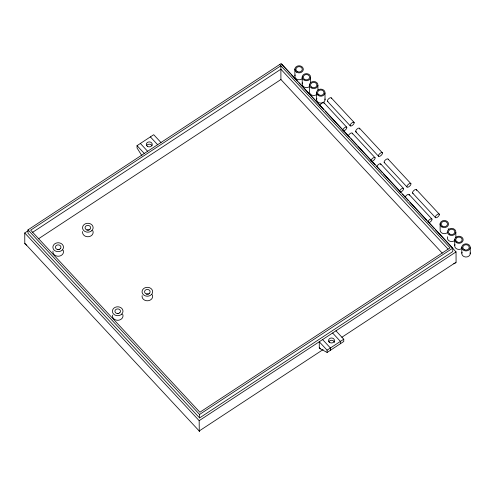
<?xml version="1.0" encoding="UTF-8"?>
<svg xmlns="http://www.w3.org/2000/svg" width="495" height="495" viewBox="0 0 495 495"><rect width="100%" height="100%" fill="white"/><g stroke="black" fill="none" stroke-linecap="round" stroke-linejoin="round"><path stroke-width="0.74" d="M435.544 229.853L456.037 251.906L456.074 262.22L454.849 263.488M199.504 430.848L199.268 431.479L199.169 420.67L24.75 232.972L28.623 230.429M141.929 155.789L137.041 147.962L137.035 145.666L153.71 134.708L160.999 142.554M28.005 229.872L281.197 63.521L452.758 248.131L452.77 251.571L199.578 417.922L28.017 233.306L28.005 229.872L199.565 414.482L199.578 417.922M32.627 232.31L280.882 69.207L447.994 249.035M38.462 238.813L280.919 79.522L280.869 65.767L30.678 230.144L199.893 412.236L450.085 247.859L279.7 64.505M199.565 414.482L452.758 248.131M199.169 420.67L456.037 251.906M323.124 349.569L199.207 430.984L24.787 243.286L24.75 232.972M341.841 337.274L456.074 262.22M327.077 350.169L319.263 341.767L319.287 348.183L327.084 352.465L327.077 350.169L343.753 339.211L335.944 330.808M327.084 352.465L343.765 341.507L343.753 339.211M453.754 263.804L454.342 263.662M26.532 245.087L25.239 244.214L24.787 243.286M331.365 97.954L354.142 122.463A2.593 1.108 -42.9 0 1 351.636 125.829A2.593 1.108 -42.9 0 1 350.726 124.066A2.593 1.108 -42.9 0 1 354.142 122.463M359.636 128.353L382.412 152.862A2.593 1.108 -42.9 0 1 379.906 156.228A2.593 1.108 -42.9 0 1 378.997 154.465A2.593 1.108 -42.9 0 1 382.412 152.862M388.13 159.136L410.906 183.651A2.593 1.108 -42.9 0 1 408.4 187.011A2.593 1.108 -42.9 0 1 407.49 185.248A2.593 1.108 -42.9 0 1 410.906 183.651M416.53 189.703L439.312 214.217A2.593 1.108 -42.9 0 1 436.8 217.577A2.593 1.108 -42.9 0 1 435.897 215.814A2.593 1.108 -42.9 0 1 439.312 214.217M327.412 101.265L350.194 125.773M355.682 131.658L378.465 156.173M384.176 162.447L406.958 186.955M412.582 193.013L435.359 217.528M324.002 102.787L346.785 127.302M352.273 133.211L375.055 157.726M380.766 164L403.549 188.508M409.173 194.566L431.949 219.075M281.618 64.214L289.996 73.235M291.048 74.368L297.353 81.149M298.93 82.844L323.625 109.42M325.203 111.115L349.371 137.127M350.949 138.823L356.728 145.041M357.78 146.174L375.117 164.835M376.695 166.53L382.474 172.749M383.526 173.881L400.863 192.536M402.441 194.232L408.22 200.456M409.798 202.152L426.61 220.244M428.187 221.939L434.492 228.727M280.919 79.522L442.252 253.131M150.375 136.898L157.664 144.744M332.609 332.999L340.418 341.401L340.424 343.697M140.37 143.476L147.659 151.322M322.598 339.576L330.413 347.979L330.419 350.268M137.035 145.666L144.323 153.512M319.287 347.496L320.587 348.895M470.231 247.723A4.232 3.558 -0.2 0 1 463.568 250.297A4.232 3.558 -0.2 0 1 464.248 244.165A4.232 3.558 -0.2 0 1 470.231 247.723L470.25 253.793M461.804 247.067L461.823 253.143M455.846 232.242A4.232 3.558 -0.2 0 1 449.188 234.822A4.232 3.558 -0.2 0 1 449.868 228.69A4.232 3.558 -0.2 0 1 455.846 232.242L455.864 237.557M454.719 239.444L454.738 245.52M440.104 223.721L440.129 229.798A4.232 3.558 -0.2 0 0 442.87 233.461A4.232 3.558 -0.2 0 0 447.789 232.174M325.005 92.998A4.232 3.558 -0.2 0 1 318.347 95.572A4.232 3.558 -0.2 0 1 319.028 89.44A4.232 3.558 -0.2 0 1 325.005 92.998L325.029 99.872M317.92 85.369A4.232 3.558 -0.2 0 1 311.262 87.949A4.232 3.558 -0.2 0 1 311.943 81.817A4.232 3.558 -0.2 0 1 317.92 85.369L317.939 89.954M316.583 92.342L316.608 99.223M310.625 77.523A4.232 3.558 -0.2 0 1 303.967 80.097A4.232 3.558 -0.2 0 1 304.648 73.965A4.232 3.558 -0.2 0 1 310.625 77.523L310.643 82.869M309.493 84.719L309.517 91.594A4.232 3.558 -0.2 0 0 312.265 95.257A4.232 3.558 -0.2 0 0 317.184 93.976M302.197 76.867L302.222 83.742M294.884 68.997L294.909 75.871M327.938 101.549A2.593 1.108 -42.9 0 1 328.612 98.814A2.593 1.108 -42.9 0 1 331.433 98.27M319.987 105.782A2.593 1.108 -42.9 0 1 322.301 102.867A2.593 1.108 -42.9 0 1 324.002 103.517M342.763 130.29A2.593 1.108 -42.9 0 1 345.343 127.246A2.593 1.108 -42.9 0 1 346.574 128.508A2.593 1.108 -42.9 0 1 343.357 130.897M356.635 131.893A2.593 1.108 -42.9 0 1 355.812 130.618A2.593 1.108 -42.9 0 1 358.361 128.224A2.593 1.108 -42.9 0 1 359.63 129.084M348.257 136.199A2.593 1.108 -42.9 0 1 350.571 133.291A2.593 1.108 -42.9 0 1 352.273 133.941M371.101 161.03A2.593 1.108 -42.9 0 1 373.261 157.856A2.593 1.108 -42.9 0 1 374.925 158.765A2.593 1.108 -42.9 0 1 371.627 161.321M384.702 162.731A2.593 1.108 -42.9 0 1 385.376 159.996A2.593 1.108 -42.9 0 1 388.198 159.458M376.819 166.574A2.593 1.108 -42.9 0 1 379.325 163.944A2.593 1.108 -42.9 0 1 380.766 164.73M399.527 191.497A2.593 1.108 -42.9 0 1 402.107 188.453A2.593 1.108 -42.9 0 1 403.338 189.715A2.593 1.108 -42.9 0 1 400.121 192.103M413.108 193.297A2.593 1.108 -42.9 0 1 414.037 190.34A2.593 1.108 -42.9 0 1 416.53 190.433M427.934 222.063A2.593 1.108 -42.9 0 1 430.334 219.112A2.593 1.108 -42.9 0 1 431.894 219.959A2.593 1.108 -42.9 0 1 428.948 222.62M405.151 197.554A2.593 1.108 -42.9 0 1 407.472 194.646A2.593 1.108 -42.9 0 1 409.167 195.296M461.649 248.577A4.232 3.558 -0.2 0 1 456.501 248.75A4.232 3.558 -0.2 0 1 454.985 244.61M448.185 228.634A4.232 3.558 -0.2 0 1 448.513 229.519M470.207 252.865A4.232 3.558 -0.2 0 1 465.64 257.01A4.232 3.558 -0.2 0 1 462.07 252.24M455.109 240.044A4.232 3.558 -0.2 0 1 449.677 241.139A4.232 3.558 -0.2 0 1 447.684 236.758M324.992 98.944A4.232 3.558 -0.2 0 1 320.426 103.09A4.232 3.558 -0.2 0 1 316.85 98.313M309.134 86.804A4.232 3.558 -0.2 0 1 303.986 86.972A4.232 3.558 -0.2 0 1 302.47 82.838M302.575 78.253A4.232 3.558 -0.2 0 1 297.149 79.349A4.232 3.558 -0.2 0 1 295.156 74.968M152.324 294.785A5.29 4.449 -0.2 0 1 151.445 299.172L150.43 299.964A5.29 4.449 -0.2 0 1 144.559 300.112A5.29 4.449 -0.2 0 1 142.152 295.608M146.396 294.178A2.753 2.314 -0.2 0 1 148.5 294.234M63.156 250.229A5.29 4.449 -0.2 0 1 62.277 254.616L61.262 255.408A5.29 4.449 -0.2 0 1 55.391 255.556A5.29 4.449 -0.2 0 1 52.984 251.052M57.228 249.622A2.753 2.314 -0.2 0 1 59.332 249.678M122.667 314.269A5.29 4.449 -0.2 0 1 121.789 318.656L120.774 319.448A5.29 4.449 -0.2 0 1 114.902 319.597A5.29 4.449 -0.2 0 1 112.495 315.092M117.439 313.527A2.753 2.314 -0.2 0 1 118.157 313.545M92.806 230.744A5.29 4.449 -0.2 0 1 91.928 235.131L90.919 235.923A5.29 4.449 -0.2 0 1 85.047 236.072A5.29 4.449 -0.2 0 1 82.634 231.567M86.885 230.138A2.753 2.314 -0.2 0 1 88.989 230.194M146.539 145.753A2.964 2.487 -0.2 0 1 149.261 144.194A2.964 2.487 -0.2 0 1 152.014 145.709M328.773 341.847A2.964 2.487 -0.2 0 1 331.879 340.312A2.964 2.487 -0.2 0 1 334.453 342.435M60.303 248.669L59.784 249.078A2.753 2.314 -0.2 0 1 56.09 248.707A2.753 2.314 -0.2 0 1 56.213 245.588A2.753 2.314 -0.2 0 1 59.926 245.415L60.415 245.854A2.753 2.314 -0.2 0 1 60.303 248.669M89.96 229.185L89.44 229.593A2.753 2.314 -0.2 0 1 85.746 229.222A2.753 2.314 -0.2 0 1 85.87 226.104A2.753 2.314 -0.2 0 1 89.583 225.93L90.071 226.37A2.753 2.314 -0.2 0 1 89.96 229.185M119.815 312.71L119.295 313.118A2.753 2.314 -0.2 0 1 115.601 312.747A2.753 2.314 -0.2 0 1 115.731 309.623A2.753 2.314 -0.2 0 1 119.437 309.455L119.932 309.895A2.753 2.314 -0.2 0 1 119.815 312.71M149.471 293.226L148.952 293.634A2.753 2.314 -0.2 0 1 145.258 293.263A2.753 2.314 -0.2 0 1 145.382 290.144A2.753 2.314 -0.2 0 1 149.094 289.971L149.583 290.41A2.753 2.314 -0.2 0 1 149.471 293.226M62.259 250.031L61.25 250.823A5.29 4.449 -0.2 0 1 54.153 250.093A5.29 4.449 -0.2 0 1 54.413 244.085A5.29 4.449 -0.2 0 1 61.547 243.769L62.488 244.617A5.29 4.449 -0.2 0 1 62.259 250.031M91.915 230.546L90.907 231.338A5.29 4.449 -0.2 0 1 83.81 230.608A5.29 4.449 -0.2 0 1 84.07 224.6A5.29 4.449 -0.2 0 1 91.204 224.285L92.144 225.132A5.29 4.449 -0.2 0 1 91.915 230.546M121.77 314.071L120.761 314.863A5.29 4.449 -0.2 0 1 113.664 314.127A5.29 4.449 -0.2 0 1 113.924 308.125A5.29 4.449 -0.2 0 1 121.058 307.81L121.999 308.657A5.29 4.449 -0.2 0 1 121.77 314.071M151.427 294.587L150.418 295.379A5.29 4.449 -0.2 0 1 143.321 294.643A5.29 4.449 -0.2 0 1 143.581 288.641A5.29 4.449 -0.2 0 1 150.715 288.325L151.656 289.173A5.29 4.449 -0.2 0 1 151.427 294.587M442.406 226.178A3.174 2.667 -0.2 0 0 447.468 224.371A3.174 2.667 -0.2 0 0 443.081 221.593A3.174 2.667 -0.2 0 0 442.406 226.178M441.874 226.951A4.232 3.558 -0.2 0 0 448.532 224.371A4.232 3.558 -0.2 0 0 442.555 220.813A4.232 3.558 -0.2 0 0 441.874 226.951M456.483 242.674A4.232 3.558 -0.2 0 0 463.141 240.094A4.232 3.558 -0.2 0 0 457.163 236.536A4.232 3.558 -0.2 0 0 456.483 242.674M457.021 241.9A3.174 2.667 -0.2 0 0 462.076 240.094A3.174 2.667 -0.2 0 0 457.689 237.315A3.174 2.667 -0.2 0 0 457.021 241.9M464.106 249.523A3.174 2.667 -0.2 0 0 469.167 247.717A3.174 2.667 -0.2 0 0 464.78 244.938A3.174 2.667 -0.2 0 0 464.106 249.523M449.72 234.048A3.174 2.667 -0.2 0 0 454.781 232.242A3.174 2.667 -0.2 0 0 450.394 229.463A3.174 2.667 -0.2 0 0 449.72 234.048M318.885 94.805A3.174 2.667 -0.2 0 0 323.947 92.992A3.174 2.667 -0.2 0 0 319.553 90.214A3.174 2.667 -0.2 0 0 318.885 94.805M311.794 87.176A3.174 2.667 -0.2 0 0 316.856 85.369A3.174 2.667 -0.2 0 0 312.469 82.591A3.174 2.667 -0.2 0 0 311.794 87.176M304.499 79.324A3.174 2.667 -0.2 0 0 309.561 77.517A3.174 2.667 -0.2 0 0 305.174 74.739A3.174 2.667 -0.2 0 0 304.499 79.324M296.647 72.227A4.232 3.558 -0.2 0 0 303.311 69.647A4.232 3.558 -0.2 0 0 297.334 66.095A4.232 3.558 -0.2 0 0 296.647 72.227M297.186 71.453A3.174 2.667 -0.2 0 0 302.247 69.647A3.174 2.667 -0.2 0 0 297.86 66.868A3.174 2.667 -0.2 0 0 297.186 71.453M147.491 146.378A2.964 2.487 -0.2 0 0 152.219 144.695A2.964 2.487 -0.2 0 0 148.123 142.102A2.964 2.487 -0.2 0 0 147.491 146.378M329.726 342.478A2.964 2.487 -0.2 0 0 334.447 340.789A2.964 2.487 -0.2 0 0 330.351 338.196A2.964 2.487 -0.2 0 0 329.726 342.478"/></g></svg>
